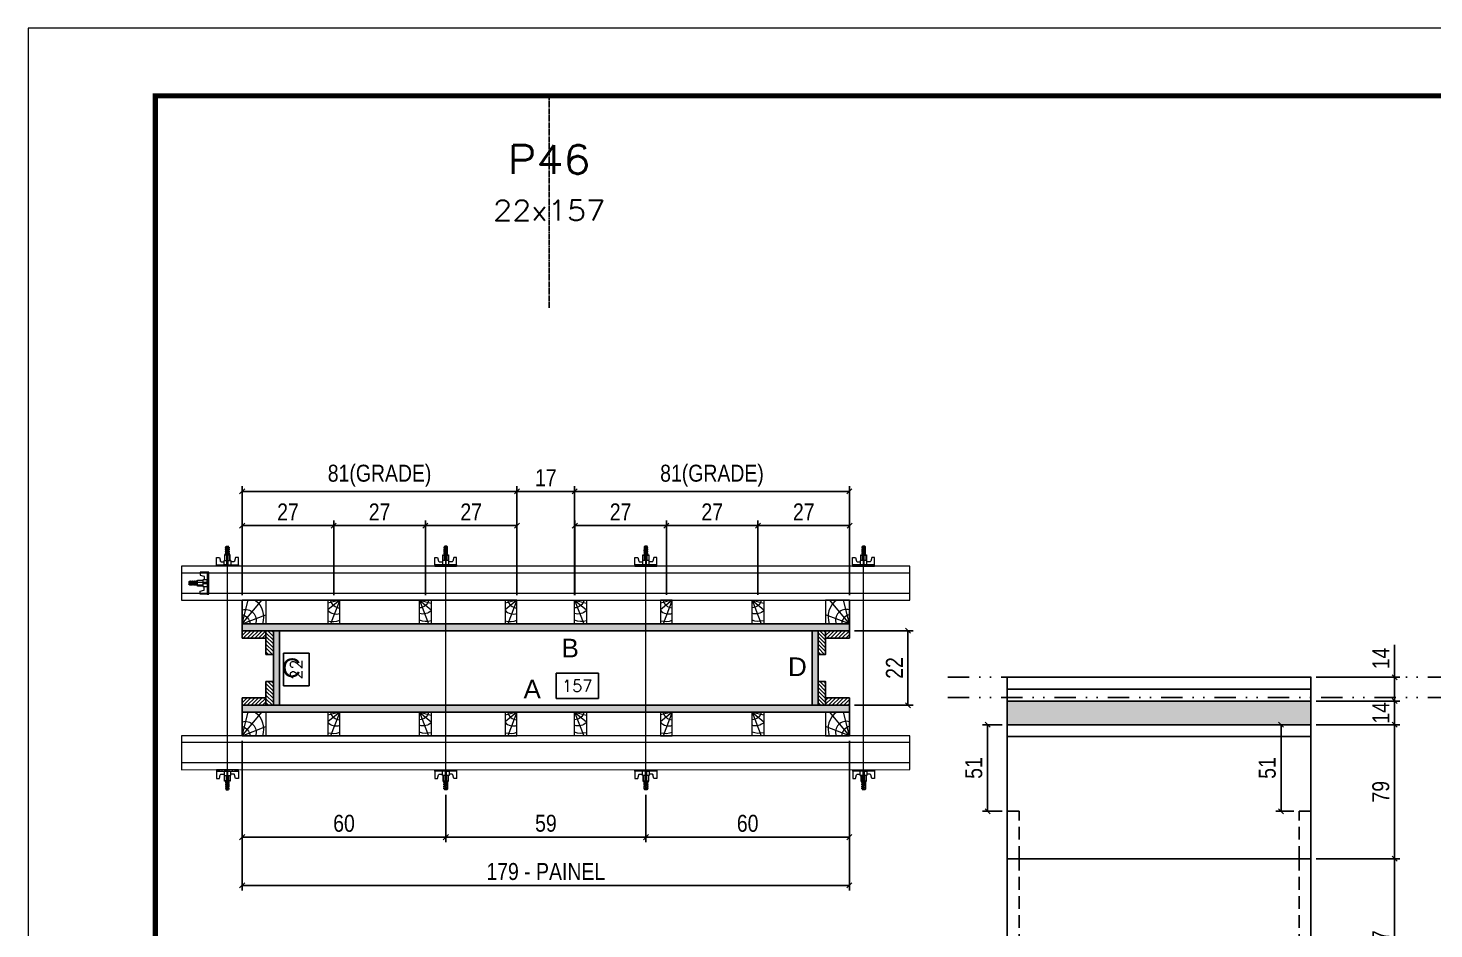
# Model space of a CAD drawing. Extents: x 14400 to 20667, y -21631 to 6985.
# Drawn here: x 17597 to 18426, y 711 to 1242 of the extents above; entities that cross this region are included whole.
import ezdxf
from ezdxf.enums import TextEntityAlignment as Align

# ---------------------------------------------------------------- set-up
doc = ezdxf.new("R2010")
doc.units = 0
for name, pattern in [('DASHED', [0.75, 0.5, -0.25]), ('DIVIDE2', [0.625, 0.25, -0.125, 0, -0.125, 0, -0.125]), ('HIDDEN', [0.375, 0.25, -0.125])]:
    doc.linetypes.add(name, pattern=pattern)
for name, color, linetype in [('CHAPA', 1, 'Continuous'), ('COTA', 241, 'Continuous'), ('MEIO_PONT', 93, 'Continuous'), ('Nível', 160, 'Continuous'), ('Painéis', 200, 'Continuous'), ('SARR_2.2x7', 40, 'Continuous'), ('SARRAFO', 251, 'Continuous'), ('Texto de Titulo', 7, 'Continuous'), ('Texto Qtd Sarr', 242, 'Continuous'), ('TEXTO_GERAL', 7, 'Continuous')]:
    doc.layers.add(name, color=color, linetype=linetype)
for name, color, linetype, lineweight in [('Folhas', 255, 'Continuous', 9), ('Hachura', 251, 'Continuous', 9), ('Madeira', 126, 'Continuous', 18), ('Perfil Metálico', 224, 'Continuous', 18), ('SARRAFO DE PRESSAO', 251, 'DASHED', 9), ('Texto Seção', 7, 'Continuous', 15)]:
    doc.layers.add(name, color=color, linetype=linetype, lineweight=lineweight)
doc.styles.add('ARIAL', font='arial.ttf')
doc.styles.add('COTA TECNICA', font='techl___.ttf', dxfattribs={"height": 10})
doc.styles.add('COTA TECNICA 2X', font='techl___.ttf', dxfattribs={"height": 10})
doc.styles.add('ROMANS', font='romans.shx')
doc.dimstyles.new('PAINEL', dxfattribs={"dimtxt": 10, "dimasz": 3, "dimexe": 3, "dimexo": 3, "dimgap": 3, "dimtad": 1, "dimdec": 1, "dimzin": 12, "dimdsep": 46, "dimtxsty": 'COTA TECNICA', "dimblk1": 'OBLIQUE', "dimblk2": 'OBLIQUE', "dimsah": 1, "dimcen": 0.9, "dimclrd": 4, "dimclre": 4, "dimclrt": 240, "dimadec": 1, "dimazin": 3, "dimtfac": 1, "dimtdec": 1, "dimtmove": 0, "dimatfit": 3, "dimfxl": 1, "dimtolj": 1, "dimtzin": 12, "dimarcsym": 0})
doc.dimstyles.new('SECAO PILAR', dxfattribs={"dimtxt": 10, "dimasz": 3, "dimexe": 3, "dimexo": 3, "dimgap": 3, "dimtad": 1, "dimdec": 1, "dimlfac": 0.5, "dimzin": 12, "dimdsep": 46, "dimtxsty": 'COTA TECNICA 2X', "dimblk1": 'OBLIQUE', "dimblk2": 'OBLIQUE', "dimsah": 1, "dimcen": 0.9, "dimclrd": 256, "dimclre": 256, "dimclrt": 256, "dimadec": 1, "dimazin": 3, "dimtfac": 1, "dimtdec": 1, "dimtmove": 0, "dimatfit": 3, "dimfxl": 1, "dimtolj": 1, "dimtzin": 12, "dimarcsym": 0})
doc.dimstyles.new('SECÇÃO 2', dxfattribs={"dimtxt": 7, "dimasz": 6, "dimexe": 0.18, "dimexo": 2, "dimgap": -4, "dimtad": 3, "dimdec": 1, "dimlfac": 0.5, "dimzin": 12, "dimdsep": 46, "dimtxsty": 'ROMANS', "dimblk": 'ARCHTICK', "dimcen": 0.09, "dimse1": 1, "dimse2": 1, "dimsd1": 1, "dimsd2": 1, "dimclrd": 180, "dimclre": 5, "dimclrt": 1, "dimadec": 0, "dimazin": 3, "dimtfac": 1, "dimtdec": 1, "dimtofl": 0, "dimtmove": 0, "dimatfit": 3, "dimldrblk": 'ARCHTICK', "dimfxl": 1, "dimtolj": 1, "dimtzin": 0, "dimarcsym": 0})

# ---------------------------------------------------------------- blocks, each defined once
blk = doc.blocks.new('9999999999')
at = {"layer": 'Folhas'}
blk.add_lwpolyline([(98138.98, 34190.21), (99623.98, 34190.21), (99623.98, 35240.21), (98138.98, 35240.21)], close=True, dxfattribs=at)
at = {"layer": 'Folhas', "color": 30, "const_width": 3}
blk.add_lwpolyline([(98213.98, 34230.21), (99583.98, 34230.21), (99583.98, 35200.21), (98213.98, 35200.21)], close=True, dxfattribs=at)
blk = doc.blocks.new('*D1235')
at = {"layer": 'COTA', "color": 180, "lineweight": -2, "transparency": 16777216}
for p, q in [((17762.6, 873.34), (17747.6, 873.34)), ((17747.6, 873.34), (17747.6, 854.01)), ((17762.6, 854.01), (17762.6, 873.34)), ((17747.6, 854.01), (17762.6, 854.01))]:
    blk.add_line(p, q, dxfattribs=at)
at = {"layer": 'Defpoints', "color": 0, "transparency": 16777216}
for p in [(17762.51, 886.6), (17762.51, 842.6), (17766.6, 842.6)]:
    blk.add_point(p, dxfattribs=at)
at = {"layer": 'COTA', "color": 1, "transparency": 16777216, "insert": (17755.1, 863.67), "char_height": 7, "attachment_point": 5, "rotation": 90, "style": 'ROMANS'}
blk.add_mtext('\\A1;22', dxfattribs=at)
blk = doc.blocks.new('_ArchTick')
at = {"color": 0, "linetype": 'ByBlock', "const_width": 0.15}
blk.add_lwpolyline([(-0.5, -0.5), (0.5, 0.5)], dxfattribs=at)
blk = doc.blocks.new('*D1236')
at = {"layer": 'COTA', "color": 180, "lineweight": -2, "transparency": 16777216}
for p, q in [((17933.24, 861.6), (17908.24, 861.6)), ((17908.24, 861.6), (17908.24, 846.6)), ((17933.24, 846.6), (17933.24, 861.6)), ((17908.24, 846.6), (17933.24, 846.6))]:
    blk.add_line(p, q, dxfattribs=at)
at = {"layer": 'Defpoints', "color": 0, "transparency": 16777216}
for p in [(17745.19, 842.6), (18059.19, 842.6), (18059.19, 842.6)]:
    blk.add_point(p, dxfattribs=at)
at = {"layer": 'COTA', "color": 1, "transparency": 16777216, "insert": (17920.74, 854.1), "char_height": 7, "attachment_point": 5, "style": 'ROMANS'}
blk.add_mtext('\\A1;157', dxfattribs=at)
blk = doc.blocks.new('_Oblique')
at = {"color": 0, "linetype": 'ByBlock', "lineweight": -2}
blk.add_line((-0.5, -0.5), (0.5, 0.5), dxfattribs=at)
blk = doc.blocks.new('*D1237')
at = {"layer": 'COTA', "lineweight": -2, "transparency": 16777216}
for p, q in [((17723.19, 821.61), (17723.19, 733.44)), ((18081.19, 821.65), (18081.19, 733.44)), ((17723.19, 736.44), (18081.19, 736.44))]:
    blk.add_line(p, q, dxfattribs=at)
at = {"layer": 'Defpoints', "color": 0, "transparency": 16777216}
for p in [(17723.19, 824.61), (18081.19, 824.65), (18081.19, 736.44)]:
    blk.add_point(p, dxfattribs=at)
at = {"layer": 'COTA', "lineweight": -2, "transparency": 16777216, "xscale": 3, "yscale": 3, "zscale": 3, "rotation": 180}
blk.add_blockref('_Oblique', (17723.19, 736.44), dxfattribs=at)
at = {"layer": 'COTA', "lineweight": -2, "transparency": 16777216, "xscale": 3, "yscale": 3, "zscale": 3}
blk.add_blockref('_Oblique', (18081.19, 736.44), dxfattribs=at)
at = {"layer": 'COTA', "transparency": 16777216, "insert": (17902.19, 744.54), "char_height": 10, "attachment_point": 5, "style": 'COTA TECNICA 2X'}
blk.add_mtext('\\A1;179 - PAINEL', dxfattribs=at)
blk = doc.blocks.new('*D1238')
at = {"layer": 'COTA', "lineweight": -2, "transparency": 16777216}
for p, q in [((17723.19, 821.6), (17723.19, 761.86)), ((17843.26, 789.83), (17843.26, 761.86)), ((17723.19, 764.86), (17843.26, 764.86))]:
    blk.add_line(p, q, dxfattribs=at)
at = {"layer": 'Defpoints', "color": 0, "transparency": 16777216}
for p in [(17723.19, 824.6), (17843.26, 792.83), (17843.26, 764.86)]:
    blk.add_point(p, dxfattribs=at)
at = {"layer": 'COTA', "lineweight": -2, "transparency": 16777216, "xscale": 3, "yscale": 3, "zscale": 3, "rotation": 180}
blk.add_blockref('_Oblique', (17723.19, 764.86), dxfattribs=at)
at = {"layer": 'COTA', "lineweight": -2, "transparency": 16777216, "xscale": 3, "yscale": 3, "zscale": 3}
blk.add_blockref('_Oblique', (17843.26, 764.86), dxfattribs=at)
at = {"layer": 'COTA', "transparency": 16777216, "insert": (17783.22, 772.96), "char_height": 10, "attachment_point": 5, "style": 'COTA TECNICA 2X'}
blk.add_mtext('\\A1;60', dxfattribs=at)
blk = doc.blocks.new('*D1239')
at = {"layer": 'COTA', "lineweight": -2, "transparency": 16777216}
for p, q in [((18081.19, 821.6), (18081.19, 761.86)), ((17961.26, 789.83), (17961.26, 761.86)), ((17961.26, 764.86), (18081.19, 764.86))]:
    blk.add_line(p, q, dxfattribs=at)
at = {"layer": 'Defpoints', "color": 0, "transparency": 16777216}
for p in [(18081.19, 824.6), (17961.26, 792.83), (18081.19, 764.86)]:
    blk.add_point(p, dxfattribs=at)
at = {"layer": 'COTA', "lineweight": -2, "transparency": 16777216, "xscale": 3, "yscale": 3, "zscale": 3, "rotation": 180}
blk.add_blockref('_Oblique', (17961.26, 764.86), dxfattribs=at)
at = {"layer": 'COTA', "lineweight": -2, "transparency": 16777216, "xscale": 3, "yscale": 3, "zscale": 3}
blk.add_blockref('_Oblique', (18081.19, 764.86), dxfattribs=at)
at = {"layer": 'COTA', "transparency": 16777216, "insert": (18021.22, 772.96), "char_height": 10, "attachment_point": 5, "style": 'COTA TECNICA 2X'}
blk.add_mtext('\\A1;60', dxfattribs=at)
blk = doc.blocks.new('C')
at = {"layer": 'Hachura', "color": 0}
for p, q in [((0, 3.22), (0, -3.22)), ((0.45, 3.22), (0, 3.22)), ((0.46, 3.16), (0, 3.16)), ((0.46, 3.05), (0, 3.05)), ((0.46, 2.88), (0, 2.88)), ((0, 2.75), (0, -1.16)), ((0.46, 2.65), (0, 2.65)), ((0.46, 2.23), (0, 2.23)), ((0.46, 1.51), (0, 1.51)), ((0.39, 0.49), (0.17, 0.49)), ((0.45, -3.23), (0.45, 3.22)), ((0.45, 3.22), (2.58, 3.22)), ((1.74, 0.97), (0.45, 0.97)), ((1.45, 0.1), (0.45, 0.1)), ((1.35, 1.94), (1.35, 0.96)), ((2.58, 2.39), (1.47, 2.09)), ((1.74, -0.97), (1.74, 0.97)), ((1.74, 0.97), (1.74, 0.84)), ((1.74, 0.97), (1.74, 0.84)), ((1.74, 0.84), (3.35, 0.84)), ((3.35, 0.45), (1.74, 0.45)), ((2.58, 3.22), (2.58, 2.39)), ((3.32, 0.84), (3.32, -0.84)), ((3.35, 0.84), (3.35, -0.84)), ((3.68, 0.45), (3.35, 0.45)), ((3.84, -0.52), (3.35, 0.45)), ((3.35, 0.06), (3.67, -0.57)), ((3.68, 0.45), (4.16, -0.52)), ((3.72, 0.5), (4.25, -0.57)), ((4.37, -0.55), (3.83, 0.53)), ((4.15, 0.45), (3.93, 0.45)), ((4.42, -0.52), (3.93, 0.45)), ((4.15, 0.45), (4.26, 0.45)), ((4.26, 0.45), (4.74, -0.52)), ((4.3, 0.5), (4.83, -0.57)), ((4.95, -0.55), (4.41, 0.53)), ((4.51, 0.45), (4.84, 0.45)), ((5, -0.52), (4.51, 0.45)), ((4.84, 0.45), (5.32, -0.52)), ((4.88, 0.5), (5.41, -0.57)), ((5.53, -0.55), (4.99, 0.53)), ((5.58, -0.52), (5.09, 0.45)), ((5.42, 0.45), (5.09, 0.45)), ((5.58, -0.52), (5.09, 0.45)), ((5.42, 0.45), (5.74, -0.19)), ((5.46, 0.5), (5.74, -0.07)), ((5.74, 0.19), (5.57, 0.53)), ((5.74, 0.32), (5.68, 0.45)), ((5.68, 0.45), (5.74, 0.45)), ((5.74, 0.45), (5.9, 0.29)), ((5.74, 0.45), (5.74, -0.52)), ((5.9, -0.36), (5.9, 0.29)), ((0.45, 0), (0, 0)), ((0.46, -1.52), (0, -1.52)), ((0.46, -2.23), (0, -2.23)), ((0.46, -2.65), (0, -2.65)), ((0.46, -2.88), (0, -2.88)), ((0.46, -3.05), (0, -3.05)), ((0.46, -3.16), (0, -3.16)), ((0, -3.22), (2.57, -3.22)), ((0.08, -0.48), (0.29, -0.48)), ((0.29, -0.48), (0.4, -0.48)), ((0.45, 0), (0.45, -0.97)), ((0.45, -0.16), (1.45, -0.16)), ((0.45, -0.65), (0.45, -0.32)), ((0.45, -3.23), (0.45, -0.65)), ((0.45, -0.97), (1.74, -0.97)), ((1.35, -1.94), (1.35, -0.97)), ((2.58, -2.39), (1.47, -2.1)), ((3.35, -0.32), (1.74, -0.32)), ((3.35, -0.84), (1.74, -0.84)), ((2.58, -3.23), (2.58, -2.39)), ((3.35, -0.07), (3.58, -0.52)), ((3.35, -0.52), (3.58, -0.52)), ((3.84, -0.52), (4.16, -0.52)), ((4.42, -0.52), (4.74, -0.52)), ((4.63, -0.52), (4.74, -0.52)), ((5, -0.52), (5.32, -0.52)), ((5.58, -0.52), (5.74, -0.52)), ((5.74, -0.52), (5.9, -0.36)), ((5.74, -0.52), (5.74, -0.52))]:
    blk.add_line(p, q, dxfattribs=at)
for centre, radius, start, end in [((1.52, 1.94), 0.161, 104.7436, 180), ((1.44, -0.03), 0.129, 272.695, 87.305), ((3.81, 0.39), 0.143, 25.5688, 154.4312), ((4.39, 0.39), 0.143, 25.5688, 154.4312), ((4.97, 0.39), 0.143, 25.5688, 154.4312), ((5.55, 0.39), 0.143, 25.5688, 154.4312), ((0.17, -0.37), 0.174, 221.744, 317.8592), ((1.52, -1.94), 0.161, 180, 255.2564), ((3.71, -0.4), 0.174, 222.1408, 318.256), ((4.29, -0.4), 0.174, 222.1408, 318.256), ((4.87, -0.4), 0.174, 222.1408, 318.256), ((5.45, -0.4), 0.174, 222.1408, 318.256), ((5.61, -0.4), 0.174, 317.8592, 318.256)]:
    blk.add_arc(centre, radius, start, end, dxfattribs=at)
blk = doc.blocks.new('*D1240')
at = {"layer": 'COTA', "lineweight": -2, "transparency": 16777216}
for p, q in [((17843.26, 789.83), (17843.26, 761.86)), ((17961.26, 789.83), (17961.26, 761.86)), ((17843.26, 764.86), (17961.26, 764.86))]:
    blk.add_line(p, q, dxfattribs=at)
at = {"layer": 'Defpoints', "color": 0, "transparency": 16777216}
for p in [(17843.26, 792.83), (17961.26, 792.83), (17961.26, 764.86)]:
    blk.add_point(p, dxfattribs=at)
at = {"layer": 'COTA', "lineweight": -2, "transparency": 16777216, "xscale": 3, "yscale": 3, "zscale": 3, "rotation": 180}
blk.add_blockref('_Oblique', (17843.26, 764.86), dxfattribs=at)
at = {"layer": 'COTA', "lineweight": -2, "transparency": 16777216, "xscale": 3, "yscale": 3, "zscale": 3}
blk.add_blockref('_Oblique', (17961.26, 764.86), dxfattribs=at)
at = {"layer": 'COTA', "transparency": 16777216, "insert": (17902.26, 773), "char_height": 10, "attachment_point": 5, "style": 'COTA TECNICA 2X'}
blk.add_mtext('\\A1;59', dxfattribs=at)
blk = doc.blocks.new('*D1241')
at = {"layer": 'COTA', "lineweight": -2, "transparency": 16777216}
for p, q in [((17919.19, 907.6), (17919.19, 971.72)), ((18081.18, 907.6), (18081.18, 971.72)), ((18081.18, 968.72), (17919.19, 968.72))]:
    blk.add_line(p, q, dxfattribs=at)
at = {"layer": 'Defpoints', "color": 0, "transparency": 16777216}
for p in [(17919.19, 968.72), (17919.19, 904.6), (18081.18, 904.6)]:
    blk.add_point(p, dxfattribs=at)
at = {"layer": 'COTA', "lineweight": -2, "transparency": 16777216, "xscale": 3, "yscale": 3, "zscale": 3, "rotation": 180}
blk.add_blockref('_Oblique', (17919.19, 968.72), dxfattribs=at)
at = {"layer": 'COTA', "lineweight": -2, "transparency": 16777216, "xscale": 3, "yscale": 3, "zscale": 3}
blk.add_blockref('_Oblique', (18081.18, 968.72), dxfattribs=at)
at = {"layer": 'COTA', "transparency": 16777216, "insert": (18000.19, 977.94), "char_height": 10, "attachment_point": 5, "style": 'COTA TECNICA 2X'}
blk.add_mtext('\\A1;81(GRADE)', dxfattribs=at)
blk = doc.blocks.new('*D1242')
at = {"layer": 'COTA', "lineweight": -2, "transparency": 16777216}
for p, q in [((18084.19, 886.6), (18118.74, 886.6)), ((18115.74, 842.6), (18115.74, 886.6)), ((18084.19, 842.6), (18118.74, 842.6))]:
    blk.add_line(p, q, dxfattribs=at)
at = {"layer": 'Defpoints', "color": 0, "transparency": 16777216}
for p in [(18081.19, 886.6), (18115.74, 886.6), (18081.19, 842.6)]:
    blk.add_point(p, dxfattribs=at)
at = {"layer": 'COTA', "lineweight": -2, "transparency": 16777216, "xscale": 3, "yscale": 3, "zscale": 3}
for p, rotation in [((18115.74, 886.6), 90), ((18115.74, 842.6), 270)]:
    blk.add_blockref('_Oblique', p, dxfattribs=dict(at, rotation=rotation))
at = {"layer": 'COTA', "transparency": 16777216, "insert": (18107.74, 864.6), "char_height": 10, "attachment_point": 5, "rotation": 90, "style": 'COTA TECNICA 2X'}
blk.add_mtext('\\A1;22', dxfattribs=at)
blk = doc.blocks.new('PONTALETE')
at = {"layer": 'Madeira'}
for q in [(2.71, 7), (7, 5.76), (7, 1.74)]:
    blk.add_line((0, 0), q, dxfattribs=at)
blk.add_lwpolyline([(0, 0), (7, 0), (7, 7), (0, 7)], close=True, dxfattribs=at)
for centre, radius, start, end in [((2.04, 0.06), 6.23, 37.2818, 109.0913), ((1.09, 0.9), 3.19, 343.603, 109.9847), ((-0.21, -0.78), 3.09, 14.6322, 86.0383)]:
    blk.add_arc(centre, radius, start, end, dxfattribs=at)
blk = doc.blocks.new('titulo1')
at = {"layer": 'Defpoints', "color": 252, "linetype": 'HIDDEN', "ltscale": 2}
blk.add_line((0, 0), (0, 125), dxfattribs=at)
at = {"layer": 'Defpoints', "style": 'ROMANS', "oblique": 15}
blk.add_attdef('FOLHA', text='', height=10, dxfattribs=at).set_placement((0, 15.58), align=Align.MIDDLE_CENTER)
at = {"layer": 'Texto Qtd Sarr', "color": 3, "style": 'ROMANS', "oblique": 15}
for tag, height, p in [('TITULO', 17, (0, 71.45)), ('SEÇÃO', 12, (0, 41.55))]:
    blk.add_attdef(tag, text='', height=height, dxfattribs=at).set_placement(p, align=Align.MIDDLE_CENTER)
blk = doc.blocks.new('MEIO PONTALETE')
at = {"layer": 'Madeira'}
for q in [(2.71, 7), (3.5, 2.88), (3.5, 0.87)]:
    blk.add_line((0, 0), q, dxfattribs=at)
blk.add_lwpolyline([(0, 0), (3.5, 0), (3.5, 7), (0, 7)], close=True, dxfattribs=at)
for centre, radius, start, end in [((2.04, 0.06), 6.23, 76.4499, 109.0913), ((1.09, 0.9), 3.19, 40.9063, 109.9847), ((-0.21, -0.78), 3.09, 14.6322, 86.0383)]:
    blk.add_arc(centre, radius, start, end, dxfattribs=at)
blk = doc.blocks.new('*D1243')
at = {"layer": 'COTA', "lineweight": -2, "transparency": 16777216}
for p, q in [((17777.19, 907.6), (17777.19, 951.53)), ((17831.19, 948.53), (17777.19, 948.53)), ((17831.19, 907.6), (17831.19, 951.53))]:
    blk.add_line(p, q, dxfattribs=at)
at = {"layer": 'Defpoints', "color": 0, "transparency": 16777216}
for p in [(17777.19, 948.53), (17777.19, 904.6), (17831.19, 904.6)]:
    blk.add_point(p, dxfattribs=at)
at = {"layer": 'COTA', "lineweight": -2, "transparency": 16777216, "xscale": 3, "yscale": 3, "zscale": 3, "rotation": 180}
blk.add_blockref('_Oblique', (17777.19, 948.53), dxfattribs=at)
at = {"layer": 'COTA', "lineweight": -2, "transparency": 16777216, "xscale": 3, "yscale": 3, "zscale": 3}
blk.add_blockref('_Oblique', (17831.19, 948.53), dxfattribs=at)
at = {"layer": 'COTA', "transparency": 16777216, "insert": (17804.19, 956.6), "char_height": 10, "attachment_point": 5, "style": 'COTA TECNICA 2X'}
blk.add_mtext('\\A1;27', dxfattribs=at)
blk = doc.blocks.new('*D1244')
at = {"layer": 'COTA', "lineweight": -2, "transparency": 16777216}
for p, q in [((17723.19, 907.6), (17723.19, 951.53)), ((17777.19, 948.53), (17723.19, 948.53)), ((17777.19, 907.6), (17777.19, 951.53))]:
    blk.add_line(p, q, dxfattribs=at)
at = {"layer": 'Defpoints', "color": 0, "transparency": 16777216}
for p in [(17723.19, 948.53), (17723.19, 904.6), (17777.19, 904.6)]:
    blk.add_point(p, dxfattribs=at)
at = {"layer": 'COTA', "lineweight": -2, "transparency": 16777216, "xscale": 3, "yscale": 3, "zscale": 3, "rotation": 180}
blk.add_blockref('_Oblique', (17723.19, 948.53), dxfattribs=at)
at = {"layer": 'COTA', "lineweight": -2, "transparency": 16777216, "xscale": 3, "yscale": 3, "zscale": 3}
blk.add_blockref('_Oblique', (17777.19, 948.53), dxfattribs=at)
at = {"layer": 'COTA', "transparency": 16777216, "insert": (17750.19, 956.6), "char_height": 10, "attachment_point": 5, "style": 'COTA TECNICA 2X'}
blk.add_mtext('\\A1;27', dxfattribs=at)
blk = doc.blocks.new('*D1245')
at = {"layer": 'COTA', "lineweight": -2, "transparency": 16777216}
for p, q in [((17723.19, 907.6), (17723.19, 971.72)), ((17885.19, 907.6), (17885.19, 971.72)), ((17723.19, 968.72), (17885.19, 968.72))]:
    blk.add_line(p, q, dxfattribs=at)
at = {"layer": 'Defpoints', "color": 0, "transparency": 16777216}
for p in [(17885.19, 968.72), (17723.19, 904.6), (17885.19, 904.6)]:
    blk.add_point(p, dxfattribs=at)
at = {"layer": 'COTA', "lineweight": -2, "transparency": 16777216, "xscale": 3, "yscale": 3, "zscale": 3, "rotation": 180}
blk.add_blockref('_Oblique', (17723.19, 968.72), dxfattribs=at)
at = {"layer": 'COTA', "lineweight": -2, "transparency": 16777216, "xscale": 3, "yscale": 3, "zscale": 3}
blk.add_blockref('_Oblique', (17885.19, 968.72), dxfattribs=at)
at = {"layer": 'COTA', "transparency": 16777216, "insert": (17804.19, 977.94), "char_height": 10, "attachment_point": 5, "style": 'COTA TECNICA 2X'}
blk.add_mtext('\\A1;81(GRADE)', dxfattribs=at)
blk = doc.blocks.new('*D1262')
at = {"layer": 'COTA', "lineweight": -2, "transparency": 16777216}
for p, q in [((17885.19, 907.6), (17885.19, 971.72)), ((17919.19, 907.57), (17919.19, 971.72)), ((17885.19, 968.72), (17919.19, 968.72))]:
    blk.add_line(p, q, dxfattribs=at)
at = {"layer": 'Defpoints', "color": 0, "transparency": 16777216}
for p in [(17919.19, 968.72), (17885.19, 904.6), (17919.19, 904.57)]:
    blk.add_point(p, dxfattribs=at)
at = {"layer": 'COTA', "lineweight": -2, "transparency": 16777216, "xscale": 3, "yscale": 3, "zscale": 3, "rotation": 180}
blk.add_blockref('_Oblique', (17885.19, 968.72), dxfattribs=at)
at = {"layer": 'COTA', "lineweight": -2, "transparency": 16777216, "xscale": 3, "yscale": 3, "zscale": 3}
blk.add_blockref('_Oblique', (17919.19, 968.72), dxfattribs=at)
at = {"layer": 'COTA', "transparency": 16777216, "insert": (17902.19, 976.79), "char_height": 10, "attachment_point": 5, "style": 'COTA TECNICA 2X'}
blk.add_mtext('\\A1;17', dxfattribs=at)
blk = doc.blocks.new('*D1263')
at = {"layer": 'COTA', "lineweight": -2, "transparency": 16777216}
for p, q in [((17831.19, 907.6), (17831.19, 951.53)), ((17831.19, 948.53), (17885.19, 948.53)), ((17885.19, 907.57), (17885.19, 951.53))]:
    blk.add_line(p, q, dxfattribs=at)
at = {"layer": 'Defpoints', "color": 0, "transparency": 16777216}
for p in [(17885.19, 948.53), (17831.19, 904.6), (17885.19, 904.57)]:
    blk.add_point(p, dxfattribs=at)
at = {"layer": 'COTA', "lineweight": -2, "transparency": 16777216, "xscale": 3, "yscale": 3, "zscale": 3, "rotation": 180}
blk.add_blockref('_Oblique', (17831.19, 948.53), dxfattribs=at)
at = {"layer": 'COTA', "lineweight": -2, "transparency": 16777216, "xscale": 3, "yscale": 3, "zscale": 3}
blk.add_blockref('_Oblique', (17885.19, 948.53), dxfattribs=at)
at = {"layer": 'COTA', "transparency": 16777216, "insert": (17858.19, 956.6), "char_height": 10, "attachment_point": 5, "style": 'COTA TECNICA 2X'}
blk.add_mtext('\\A1;27', dxfattribs=at)
blk = doc.blocks.new('*D1246')
at = {"layer": 'COTA', "lineweight": -2, "transparency": 16777216}
for p, q in [((17973.3, 907.63), (17973.3, 951.55)), ((18027.3, 948.55), (17973.3, 948.55)), ((18027.3, 907.63), (18027.3, 951.55))]:
    blk.add_line(p, q, dxfattribs=at)
at = {"layer": 'Defpoints', "color": 0, "transparency": 16777216}
for p in [(17973.3, 948.55), (17973.3, 904.63), (18027.3, 904.63)]:
    blk.add_point(p, dxfattribs=at)
at = {"layer": 'COTA', "lineweight": -2, "transparency": 16777216, "xscale": 3, "yscale": 3, "zscale": 3, "rotation": 180}
blk.add_blockref('_Oblique', (17973.3, 948.55), dxfattribs=at)
at = {"layer": 'COTA', "lineweight": -2, "transparency": 16777216, "xscale": 3, "yscale": 3, "zscale": 3}
blk.add_blockref('_Oblique', (18027.3, 948.55), dxfattribs=at)
at = {"layer": 'COTA', "transparency": 16777216, "insert": (18000.3, 956.63), "char_height": 10, "attachment_point": 5, "style": 'COTA TECNICA 2X'}
blk.add_mtext('\\A1;27', dxfattribs=at)
blk = doc.blocks.new('*D1247')
at = {"layer": 'COTA', "lineweight": -2, "transparency": 16777216}
for p, q in [((17919.3, 907.62), (17919.3, 951.55)), ((17973.3, 948.55), (17919.3, 948.55)), ((17973.3, 907.63), (17973.3, 951.55))]:
    blk.add_line(p, q, dxfattribs=at)
at = {"layer": 'Defpoints', "color": 0, "transparency": 16777216}
for p in [(17919.3, 948.55), (17919.3, 904.62), (17973.3, 904.63)]:
    blk.add_point(p, dxfattribs=at)
at = {"layer": 'COTA', "lineweight": -2, "transparency": 16777216, "xscale": 3, "yscale": 3, "zscale": 3, "rotation": 180}
blk.add_blockref('_Oblique', (17919.3, 948.55), dxfattribs=at)
at = {"layer": 'COTA', "lineweight": -2, "transparency": 16777216, "xscale": 3, "yscale": 3, "zscale": 3}
blk.add_blockref('_Oblique', (17973.3, 948.55), dxfattribs=at)
at = {"layer": 'COTA', "transparency": 16777216, "insert": (17946.3, 956.63), "char_height": 10, "attachment_point": 5, "style": 'COTA TECNICA 2X'}
blk.add_mtext('\\A1;27', dxfattribs=at)
blk = doc.blocks.new('*D1264')
at = {"layer": 'COTA', "lineweight": -2, "transparency": 16777216}
for p, q in [((18027.3, 907.63), (18027.3, 951.55)), ((18027.3, 948.55), (18081.3, 948.55)), ((18081.3, 907.6), (18081.3, 951.55))]:
    blk.add_line(p, q, dxfattribs=at)
at = {"layer": 'Defpoints', "color": 0, "transparency": 16777216}
for p in [(18081.3, 948.55), (18027.3, 904.63), (18081.3, 904.6)]:
    blk.add_point(p, dxfattribs=at)
at = {"layer": 'COTA', "lineweight": -2, "transparency": 16777216, "xscale": 3, "yscale": 3, "zscale": 3, "rotation": 180}
blk.add_blockref('_Oblique', (18027.3, 948.55), dxfattribs=at)
at = {"layer": 'COTA', "lineweight": -2, "transparency": 16777216, "xscale": 3, "yscale": 3, "zscale": 3}
blk.add_blockref('_Oblique', (18081.3, 948.55), dxfattribs=at)
at = {"layer": 'COTA', "transparency": 16777216, "insert": (18054.3, 956.63), "char_height": 10, "attachment_point": 5, "style": 'COTA TECNICA 2X'}
blk.add_mtext('\\A1;27', dxfattribs=at)
blk = doc.blocks.new('*D1274')
at = {"layer": 'COTA', "color": 4, "lineweight": -2, "transparency": 16777216}
for p, q in [((18356.32, 752.13), (18405.69, 752.13)), ((18402.69, 655.13), (18402.69, 752.13)), ((18356.32, 655.13), (18405.69, 655.13))]:
    blk.add_line(p, q, dxfattribs=at)
at = {"layer": 'Defpoints', "color": 0, "transparency": 16777216}
for p in [(18353.32, 752.13), (18402.69, 752.13), (18353.32, 655.13)]:
    blk.add_point(p, dxfattribs=at)
at = {"layer": 'COTA', "color": 4, "lineweight": -2, "transparency": 16777216, "xscale": 3, "yscale": 3, "zscale": 3}
for p, rotation in [((18402.69, 752.13), 90), ((18402.69, 655.13), 270)]:
    blk.add_blockref('_Oblique', p, dxfattribs=dict(at, rotation=rotation))
at = {"layer": 'COTA', "color": 240, "transparency": 16777216, "insert": (18394.58, 703.63), "char_height": 10, "attachment_point": 5, "rotation": 90, "style": 'COTA TECNICA'}
blk.add_mtext('\\A1;97', dxfattribs=at)
blk = doc.blocks.new('*D1275')
at = {"layer": 'COTA', "color": 4, "lineweight": -2, "transparency": 16777216}
for p, q in [((18356.32, 831.13), (18405.69, 831.13)), ((18402.69, 752.13), (18402.69, 831.13)), ((18356.32, 752.13), (18405.69, 752.13))]:
    blk.add_line(p, q, dxfattribs=at)
at = {"layer": 'Defpoints', "color": 0, "transparency": 16777216}
for p in [(18353.32, 831.13), (18402.69, 831.13), (18353.32, 752.13)]:
    blk.add_point(p, dxfattribs=at)
at = {"layer": 'COTA', "color": 4, "lineweight": -2, "transparency": 16777216, "xscale": 3, "yscale": 3, "zscale": 3}
for p, rotation in [((18402.69, 831.13), 90), ((18402.69, 752.13), 270)]:
    blk.add_blockref('_Oblique', p, dxfattribs=dict(at, rotation=rotation))
at = {"layer": 'COTA', "color": 240, "transparency": 16777216, "insert": (18394.58, 791.63), "char_height": 10, "attachment_point": 5, "rotation": 90, "style": 'COTA TECNICA'}
blk.add_mtext('\\A1;79', dxfattribs=at)
blk = doc.blocks.new('*D1276')
at = {"layer": 'COTA', "color": 4, "lineweight": -2, "transparency": 16777216}
for p, q in [((18356.32, 845.13), (18405.69, 845.13)), ((18402.69, 831.13), (18402.69, 845.13)), ((18356.32, 831.13), (18405.69, 831.13))]:
    blk.add_line(p, q, dxfattribs=at)
at = {"layer": 'Defpoints', "color": 0, "transparency": 16777216}
for p in [(18353.32, 845.13), (18402.69, 845.13), (18353.32, 831.13)]:
    blk.add_point(p, dxfattribs=at)
at = {"layer": 'COTA', "color": 4, "lineweight": -2, "transparency": 16777216, "xscale": 3, "yscale": 3, "zscale": 3}
for p, rotation in [((18402.69, 845.13), 90), ((18402.69, 831.13), 270)]:
    blk.add_blockref('_Oblique', p, dxfattribs=dict(at, rotation=rotation))
at = {"layer": 'COTA', "color": 240, "transparency": 16777216, "insert": (18394.61, 838.13), "char_height": 10, "attachment_point": 5, "rotation": 90, "style": 'COTA TECNICA'}
blk.add_mtext('\\A1;14', dxfattribs=at)
blk = doc.blocks.new('*D1277')
at = {"layer": 'COTA', "color": 4, "lineweight": -2, "transparency": 16777216}
for p, q in [((18402.69, 859.13), (18402.69, 878.25)), ((18356.32, 859.13), (18405.69, 859.13)), ((18402.69, 845.13), (18402.69, 859.13)), ((18356.32, 845.13), (18405.69, 845.13))]:
    blk.add_line(p, q, dxfattribs=at)
at = {"layer": 'Defpoints', "color": 0, "transparency": 16777216}
for p in [(18353.32, 859.13), (18402.69, 859.13), (18353.32, 845.13)]:
    blk.add_point(p, dxfattribs=at)
at = {"layer": 'COTA', "color": 4, "lineweight": -2, "transparency": 16777216, "xscale": 3, "yscale": 3, "zscale": 3}
for p, rotation in [((18402.69, 859.13), 90), ((18402.69, 845.13), 270)]:
    blk.add_blockref('_Oblique', p, dxfattribs=dict(at, rotation=rotation))
at = {"layer": 'COTA', "color": 240, "transparency": 16777216, "insert": (18394.61, 870.19), "char_height": 10, "attachment_point": 5, "rotation": 90, "style": 'COTA TECNICA'}
blk.add_mtext('\\A1;14', dxfattribs=at)
blk = doc.blocks.new('*D1278')
at = {"layer": 'COTA', "color": 4, "lineweight": -2, "transparency": 16777216}
for p, q in [((18171.32, 831.13), (18159.69, 831.13)), ((18162.69, 780.13), (18162.69, 831.13)), ((18171.32, 780.13), (18159.69, 780.13))]:
    blk.add_line(p, q, dxfattribs=at)
at = {"layer": 'Defpoints', "color": 0, "transparency": 16777216}
for p in [(18162.69, 831.13), (18174.32, 831.13), (18174.32, 780.13)]:
    blk.add_point(p, dxfattribs=at)
at = {"layer": 'COTA', "color": 4, "lineweight": -2, "transparency": 16777216, "xscale": 3, "yscale": 3, "zscale": 3}
for p, rotation in [((18162.69, 831.13), 90), ((18162.69, 780.13), 270)]:
    blk.add_blockref('_Oblique', p, dxfattribs=dict(at, rotation=rotation))
at = {"layer": 'COTA', "color": 240, "transparency": 16777216, "insert": (18154.58, 805.63), "char_height": 10, "attachment_point": 5, "rotation": 90, "style": 'COTA TECNICA'}
blk.add_mtext('\\A1;51', dxfattribs=at)
blk = doc.blocks.new('*D1279')
at = {"layer": 'COTA', "color": 4, "lineweight": -2, "transparency": 16777216}
for p, q in [((18343.32, 831.13), (18332.72, 831.13)), ((18335.72, 780.13), (18335.72, 831.13)), ((18343.32, 780.13), (18332.72, 780.13))]:
    blk.add_line(p, q, dxfattribs=at)
at = {"layer": 'Defpoints', "color": 0, "transparency": 16777216}
for p in [(18335.72, 831.13), (18346.32, 831.13), (18346.32, 780.13)]:
    blk.add_point(p, dxfattribs=at)
at = {"layer": 'COTA', "color": 4, "lineweight": -2, "transparency": 16777216, "xscale": 3, "yscale": 3, "zscale": 3}
for p, rotation in [((18335.72, 831.13), 90), ((18335.72, 780.13), 270)]:
    blk.add_blockref('_Oblique', p, dxfattribs=dict(at, rotation=rotation))
at = {"layer": 'COTA', "color": 240, "transparency": 16777216, "insert": (18327.61, 805.63), "char_height": 10, "attachment_point": 5, "rotation": 90, "style": 'COTA TECNICA'}
blk.add_mtext('\\A1;51', dxfattribs=at)

msp = doc.modelspace()

# ---------------------------------------------------------------- hatches: boundary and pattern name
at = {"layer": 'COTA'}
h = msp.add_hatch(dxfattribs=at)
h.set_pattern_fill('AR-CONC', color=256, scale=0.03)
h.set_pattern_definition([(50, (-334.4284, -4594.3004), (5.4655401, -0.4781726), [0.5715, -6.2865]), (355, (-334.4284, -4594.3004), (-1.0573026, 5.7317054), [0.4572, -5.0292175]), (100.451445, (-333.973, -4594.3403), (4.4082374, 5.2535326), [0.4857003, -5.3427073]), (46.1842, (-334.4284, -4592.7764), (8.1323712, -1.2612698), [0.85725, -9.42975]), (96.635558, (-333.751, -4592.8815), (7.122124, 7.4227837), [0.7285507, -8.0140682]), (351.18415, (-334.428, -4592.7764), (7.122124, 7.4227837), [0.685799, -7.543792]), (21, (-333.6664, -4593.1574), (4.5484317, -3.0679559), [0.5715, -6.2865]), (326, (-333.6664, -4593.1574), (1.8540609, 5.525639), [0.4572, -5.0292]), (71.451445, (-333.2873, -4593.413), (6.4024926, 2.457683), [0.4857003, -5.3426981]), (37.5, (-334.4284, -4594.3004), (0.0926581, 2.53665117), [0, -4.96824, 0, -5.1054, 0, -5.04825]), (7.5, (-334.4284, -4594.3004), (2.00458988, 3.00541724), [0, -2.91084, 0, -4.85394, 0, -1.92405]), (327.5, (-336.1276, -4594.3004), (4.06771786, -0.17186232), [0, -1.905, 0, -5.9436, 0, -7.8867]), (317.5, (-336.8896, -4594.3004), (4.44387544, 0.7627947), [0, -2.4765, 0, -3.94716, 0, -5.6007])])
h.paths.add_polyline_path([(18174.32, 845.13), (18174.32, 831.13), (18353.32, 831.13), (18353.32, 845.13)])
at = {"layer": 'Hachura'}
h = msp.add_hatch(color=256, dxfattribs=at)
h.dxf.hatch_style = 1
h.paths.add_polyline_path([(18081.19, 886.6), (18081.19, 890.6), (17723.19, 890.6), (17723.19, 886.6)])
h = msp.add_hatch(dxfattribs=at)
h.set_pattern_fill('ANSI31', color=256, scale=0.5, angle=180, style=0)
h.set_pattern_definition([(225, (8599.2353, -22042.8084), (1.12253202, -1.12253202), [])])
h.paths.add_polyline_path([(17737.19, 886.6), (17737.19, 882.2), (17723.19, 882.2), (17723.19, 886.6)])
h = msp.add_hatch(dxfattribs=at)
h.set_pattern_fill('ANSI31', color=256, scale=0.5, angle=270, style=0)
h.set_pattern_definition([(315, (40632.9953, -8616.3521), (1.12253202, 1.12253202), [])])
h.paths.add_polyline_path([(17741.59, 872.6), (17737.19, 872.6), (17737.19, 886.6), (17741.59, 886.6)])
h = msp.add_hatch(color=256, dxfattribs=at)
h.dxf.hatch_style = 1
h.paths.add_polyline_path([(17741.59, 842.6), (17745.19, 842.6), (17745.19, 886.6), (17741.59, 886.6)])
h = msp.add_hatch(color=256, dxfattribs=at)
h.dxf.hatch_style = 1
h.paths.add_polyline_path([(18059.19, 842.6), (18062.79, 842.6), (18062.79, 886.6), (18059.19, 886.6)])
h = msp.add_hatch(dxfattribs=at)
h.set_pattern_fill('ANSI31', color=256, scale=0.5, angle=270, style=0)
h.set_pattern_definition([(315, (40958.5953, -8616.3521), (1.12253202, 1.12253202), [])])
h.paths.add_polyline_path([(18067.19, 872.6), (18062.79, 872.6), (18062.79, 886.6), (18067.19, 886.6)])
h = msp.add_hatch(dxfattribs=at)
h.set_pattern_fill('ANSI31', color=256, scale=0.5, angle=180, style=0)
h.set_pattern_definition([(225, (8943.2353, -22042.8084), (1.12253202, -1.12253202), [])])
h.paths.add_polyline_path([(18081.19, 886.6), (18081.19, 882.2), (18067.19, 882.2), (18067.19, 886.6)])
h = msp.add_hatch(dxfattribs=at)
h.set_pattern_fill('ANSI31', color=256, scale=0.5, angle=270, style=0)
h.set_pattern_definition([(315, (40632.9953, -8646.3521), (1.12253202, 1.12253202), [])])
h.paths.add_polyline_path([(17741.59, 842.6), (17737.19, 842.6), (17737.19, 856.6), (17741.59, 856.6)])
h = msp.add_hatch(dxfattribs=at)
h.set_pattern_fill('ANSI31', color=256, scale=0.5, angle=270, style=0)
h.set_pattern_definition([(315, (40958.5953, -8646.3521), (1.12253202, 1.12253202), [])])
h.paths.add_polyline_path([(18067.19, 842.6), (18062.79, 842.6), (18062.79, 856.6), (18067.19, 856.6)])
h = msp.add_hatch(dxfattribs=at)
h.set_pattern_fill('ANSI31', color=256, scale=0.5, angle=180, style=0)
h.set_pattern_definition([(225, (8599.2353, -22048.8084), (1.12253202, -1.12253202), [])])
h.paths.add_polyline_path([(17737.19, 842.6), (17737.19, 847), (17723.19, 847), (17723.19, 842.6)])
h = msp.add_hatch(dxfattribs=at)
h.set_pattern_fill('ANSI31', color=256, scale=0.5, angle=180, style=0)
h.set_pattern_definition([(225, (8578.2353, -22048.8084), (1.12253202, -1.12253202), [])])
h.paths.add_polyline_path([(18067.19, 842.6), (18067.19, 847), (18081.19, 847), (18081.19, 842.6)])
h = msp.add_hatch(color=256, dxfattribs=at)
h.dxf.hatch_style = 1
h.paths.add_polyline_path([(18081.19, 842.6), (18081.19, 838.6), (17723.19, 838.6), (17723.19, 842.6)])

# ---------------------------------------------------------------- linework, layer by layer
at = {"layer": 'CHAPA'}
for points in [[(18081.19, 886.6), (18081.19, 890.6), (17723.19, 890.6), (17723.19, 886.6)], [(17741.59, 842.6), (17745.19, 842.6), (17745.19, 886.6), (17741.59, 886.6)], [(18059.19, 842.6), (18062.79, 842.6), (18062.79, 886.6), (18059.19, 886.6)], [(18081.19, 842.6), (18081.19, 838.6), (17723.19, 838.6), (17723.19, 842.6)]]:
    msp.add_lwpolyline(points, close=True, dxfattribs=at)
at = {"layer": 'COTA'}
for p, q in [((18174.32, 831.13), (18174.32, 845.13)), ((18353.32, 831.13), (18353.32, 845.13))]:
    msp.add_line(p, q, dxfattribs=at)
at = {"layer": 'Hachura'}
for p, q in [((17714.5, 793.83), (17714.5, 931.57)), ((17843.19, 793.83), (17843.19, 931.57)), ((17961.19, 793.83), (17961.19, 931.57)), ((18089.58, 793.83), (18089.58, 931.57))]:
    msp.add_line(p, q, dxfattribs=at)
at = {"layer": 'Madeira'}
for points in [[(17885.19, 890.6), (17885.19, 904.6), (17723.19, 904.6), (17723.19, 890.6)], [(17919.19, 890.6), (17919.19, 904.6), (18081.19, 904.6), (18081.19, 890.6)], [(17885.19, 824.6), (17885.19, 838.6), (17723.19, 838.6), (17723.19, 824.6)], [(17919.19, 824.6), (17919.19, 838.6), (18081.19, 838.6), (18081.19, 824.6)]]:
    msp.add_lwpolyline(points, close=True, dxfattribs=at)
at = {"layer": 'Nível', "color": 4, "linetype": 'DIVIDE2', "ltscale": 50}
for p, q in [((18139.28, 859.13), (19041.97, 859.13)), ((18139.28, 847.13), (19041.97, 847.13))]:
    msp.add_line(p, q, dxfattribs=at)
at = {"layer": 'Painéis'}
for p, q in [((18174.32, 859.13), (18353.32, 859.13)), ((18174.32, 845.13), (18174.32, 859.13)), ((18353.32, 845.13), (18353.32, 859.13)), ((18174.32, 845.13), (18353.32, 845.13)), ((18174.32, 831.13), (18174.32, 533.13)), ((18174.32, 831.13), (18353.32, 831.13)), ((18353.32, 533.13), (18353.32, 831.13)), ((18353.32, 752.13), (18174.32, 752.13))]:
    msp.add_line(p, q, dxfattribs=at)
at = {"layer": 'Perfil Metálico'}
for p, q in [((18116.91, 920.54), (17687.47, 920.54)), ((18116.91, 908.54), (17687.47, 908.54)), ((18116.91, 820.6), (17687.47, 820.6)), ((18116.91, 808.6), (17687.47, 808.6))]:
    msp.add_line(p, q, dxfattribs=at)
for points in [[(18116.91, 904.6), (18116.91, 924.6), (17687.47, 924.54), (17687.47, 904.54)], [(17687.47, 824.6), (17687.47, 804.6), (18116.91, 804.66), (18116.91, 824.66)]]:
    msp.add_lwpolyline(points, close=True, dxfattribs=at)
at = {"layer": 'SARR_2.2x7'}
for p, q in [((18174.32, 852.13), (18353.32, 852.13)), ((18174.32, 824.13), (18353.32, 824.13))]:
    msp.add_line(p, q, dxfattribs=at)
at = {"layer": 'SARR_2.2x7', "linetype": 'HIDDEN', "ltscale": 30}
for p, q in [((18174.32, 780.13), (18181.32, 780.13)), ((18181.32, 752.13), (18181.32, 780.13)), ((18346.32, 752.13), (18346.32, 780.13)), ((18346.32, 780.13), (18353.32, 780.13)), ((18181.32, 655.13), (18181.32, 752.13)), ((18346.32, 655.13), (18346.32, 752.13))]:
    msp.add_line(p, q, dxfattribs=at)
at = {"layer": 'SARRAFO'}
for points in [[(17737.19, 886.6), (17723.19, 886.6), (17723.19, 882.2), (17737.19, 882.2)], [(18067.19, 882.2), (18081.19, 882.2), (18081.19, 886.6), (18067.19, 886.6)], [(17737.19, 842.6), (17723.19, 842.6), (17723.19, 847), (17737.19, 847)], [(18067.19, 842.6), (18081.19, 842.6), (18081.19, 847), (18067.19, 847)]]:
    msp.add_lwpolyline(points, dxfattribs=at)
for points in [[(17737.19, 886.6), (17737.19, 872.6), (17741.59, 872.6), (17741.59, 886.6)], [(18062.79, 886.6), (18062.79, 872.6), (18067.19, 872.6), (18067.19, 886.6)], [(17737.19, 856.6), (17737.19, 842.6), (17741.59, 842.6), (17741.59, 856.6)], [(18062.79, 856.6), (18062.79, 842.6), (18067.19, 842.6), (18067.19, 856.6)]]:
    msp.add_lwpolyline(points, close=True, dxfattribs=at)

# ---------------------------------------------------------------- block references
at = {"layer": 'Hachura', "linetype": 'Continuous', "yscale": 2, "zscale": 2}
for p, xscale, rotation in [((17714.51, 924.57), -2, 270), ((17843.18, 924.57), 2, 90.00000000000001), ((17961.18, 924.57), 2, 90.00000000000001), ((18089.57, 924.57), 2, 90.00000000000001), ((17703.5, 914.6), 2, 180), ((17714.5, 804.63), 2, 270), ((17843.19, 804.63), -2, 90), ((17961.19, 804.63), -2, 90), ((18089.58, 804.63), -2, 90)]:
    msp.add_blockref('C', p, dxfattribs=dict(at, xscale=xscale, rotation=rotation))
at = {"layer": 'MEIO_PONT'}
for name, p, xscale, yscale, zscale, rotation in [('PONTALETE', (17723.19, 890.6), -2, 2, 2, 270), ('MEIO PONTALETE', (17780.69, 904.6), 1.999999997962732, 1.999999997962732, 1.999999997962732, 180), ('MEIO PONTALETE', (17827.69, 904.6), -1.999999997962732, 1.999999997962732, 1.999999997962732, 180), ('MEIO PONTALETE', (17885.19, 904.6), 1.999999997962732, 1.999999997962732, 1.999999997962732, 180), ('MEIO PONTALETE', (17919.19, 904.6), -1.999999997962732, 1.999999997962732, 1.999999997962732, 180), ('MEIO PONTALETE', (17976.8, 904.63), 1.999999997962732, 1.999999997962732, 1.999999997962732, 180), ('MEIO PONTALETE', (18023.8, 904.63), -1.999999997962732, 1.999999997962732, 1.999999997962732, 180), ('PONTALETE', (18081.19, 890.6), 2, 2, 2, 89.99999999999997), ('PONTALETE', (17723.19, 824.6), -2, 2, 2, 270), ('MEIO PONTALETE', (17780.69, 838.6), 1.999999997962732, 1.999999997962732, 1.999999997962732, 180), ('MEIO PONTALETE', (17827.69, 838.6), -1.999999997962732, 1.999999997962732, 1.999999997962732, 180), ('MEIO PONTALETE', (17885.19, 838.6), 1.999999997962732, 1.999999997962732, 1.999999997962732, 180), ('MEIO PONTALETE', (17919.19, 838.6), -1.999999997962732, 1.999999997962732, 1.999999997962732, 180), ('MEIO PONTALETE', (17976.8, 838.63), 1.999999997962732, 1.999999997962732, 1.999999997962732, 180), ('MEIO PONTALETE', (18023.8, 838.63), -1.999999997962732, 1.999999997962732, 1.999999997962732, 180), ('PONTALETE', (18081.19, 824.6), 2, 2, 2, 89.99999999999997)]:
    msp.add_blockref(name, p, dxfattribs=dict(at, xscale=xscale, yscale=yscale, zscale=zscale, rotation=rotation))
at = {"layer": 'SARRAFO DE PRESSAO', "color": 6, "linetype": 'ByBlock'}
msp.add_blockref('9999999999', (-80542.01, -33998.35), dxfattribs=at)
at = {"layer": 'Texto Seção'}
ref = msp.add_blockref('titulo1', (17904.19, 1076.85), dxfattribs=at)
ref.add_attrib('TITULO', 'P46', dxfattribs={"layer": 'Texto de Titulo', "color": 7, "height": 17, "style": 'ROMANS', "width": 1.1}).set_placement((17904.19, 1164.35), align=Align.MIDDLE_CENTER)
ref.add_attrib('SEÇÃO', '22x157', dxfattribs={"layer": 'Texto de Titulo', "color": 7, "height": 12, "style": 'ROMANS', "width": 1.1}).set_placement((17904.19, 1134.35), align=Align.MIDDLE_CENTER)

# ---------------------------------------------------------------- texts
at = {"layer": 'TEXTO_GERAL', "style": 'ARIAL'}
for s, p in [('B', (17916.59, 876.35)), ('C', (17752.2, 864.74)), ('D', (18050.55, 865.32)), ('A', (17894.18, 852.12))]:
    msp.add_text(s, height=11, dxfattribs=at).set_placement(p, align=Align.MIDDLE_CENTER)

# ---------------------------------------------------------------- dimensions: what is measured, and where the dimension line sits
at = {"layer": 'COTA'}
dim = msp.add_linear_dim(base=(17885.19, 968.72), p1=(17723.19, 904.6), p2=(17885.19, 904.6), angle=180, text='<>(GRADE)', dimstyle='SECAO PILAR', dxfattribs=at)
dim.commit()
dim.dimension.update_dxf_attribs({"geometry": '*D1245', "text_midpoint": (17804.19, 977.94)})
for base, p1, p2, picture, middle in [((17919.19, 968.72), (17885.19, 904.6), (17919.19, 904.57), '*D1262', (17902.19, 976.79)), ((17885.19, 948.53), (17831.19, 904.6), (17885.19, 904.57), '*D1263', (17858.19, 956.6)), ((18081.3, 948.55), (18027.3, 904.63), (18081.3, 904.6), '*D1264', (18054.3, 956.63)), ((17843.26, 764.86), (17723.19, 824.6), (17843.26, 792.83), '*D1238', (17783.22, 772.96)), ((18081.19, 764.86), (17961.26, 792.83), (18081.19, 824.6), '*D1239', (18021.22, 772.96)), ((17961.26, 764.86), (17843.26, 792.83), (17961.26, 792.83), '*D1240', (17902.26, 773))]:
    dim = msp.add_linear_dim(base=base, p1=p1, p2=p2, dimstyle='SECAO PILAR', dxfattribs=at)
    dim.commit()
    dim.dimension.update_dxf_attribs({"geometry": picture, "text_midpoint": middle})
for base, p1, p2, text, picture, middle in [((17919.19, 968.72), (18081.18, 904.6), (17919.19, 904.6), '<>(GRADE)', '*D1241', (18000.19, 977.94)), ((18081.19, 736.44), (17723.19, 824.61), (18081.19, 824.65), '<> - PAINEL', '*D1237', (17902.19, 744.54))]:
    dim = msp.add_linear_dim(base=base, p1=p1, p2=p2, text=text, dimstyle='SECAO PILAR', dxfattribs=at)
    dim.commit()
    dim.dimension.update_dxf_attribs({"geometry": picture, "text_midpoint": middle})
for base, p1, p2, angle, dimstyle, picture, middle in [((17723.19, 948.53), (17777.19, 904.6), (17723.19, 904.6), 180, 'SECAO PILAR', '*D1244', (17750.19, 956.6)), ((17777.19, 948.53), (17831.19, 904.6), (17777.19, 904.6), 180, 'SECAO PILAR', '*D1243', (17804.19, 956.6)), ((17919.3, 948.55), (17973.3, 904.63), (17919.3, 904.62), 180, 'SECAO PILAR', '*D1247', (17946.3, 956.63)), ((17973.3, 948.55), (18027.3, 904.63), (17973.3, 904.63), 180, 'SECAO PILAR', '*D1246', (18000.3, 956.63)), ((18115.74, 886.6), (18081.19, 842.6), (18081.19, 886.6), 90, 'SECAO PILAR', '*D1242', (18107.74, 864.6)), ((18402.69, 859.13), (18353.32, 845.13), (18353.32, 859.13), 90, 'PAINEL', '*D1277', (18394.61, 870.19)), ((18162.69, 831.13), (18174.32, 780.13), (18174.32, 831.13), 90, 'PAINEL', '*D1278', (18154.58, 805.63)), ((18335.72, 831.13), (18346.32, 780.13), (18346.32, 831.13), 90, 'PAINEL', '*D1279', (18327.61, 805.63)), ((18402.69, 752.13), (18353.32, 655.13), (18353.32, 752.13), 90, 'PAINEL', '*D1274', (18394.58, 703.63))]:
    dim = msp.add_linear_dim(base=base, p1=p1, p2=p2, angle=angle, dimstyle=dimstyle, dxfattribs=at)
    dim.commit()
    dim.dimension.update_dxf_attribs({"geometry": picture, "text_midpoint": middle})
for base, p1, p2, angle, dimstyle, picture, middle in [((17766.6, 842.6), (17762.51, 886.6), (17762.51, 842.6), 270, 'SECÇÃO 2', '*D1235', (17766.6, 863.67)), ((18402.69, 845.13), (18353.32, 831.13), (18353.32, 845.13), 90, 'PAINEL', '*D1276', (18402.69, 838.13))]:
    dim = msp.add_linear_dim(base=base, p1=p1, p2=p2, angle=angle, dimstyle=dimstyle, dxfattribs=at)
    dim.commit()
    dim.dimension.update_dxf_attribs({"geometry": picture, "text_midpoint": middle, "dimtype": 160})
dim = msp.add_linear_dim(base=(18059.19, 842.6), p1=(17745.19, 842.6), p2=(18059.19, 842.6), dimstyle='SECÇÃO 2', dxfattribs=at)
dim.commit()
dim.dimension.update_dxf_attribs({"geometry": '*D1236', "text_midpoint": (17920.74, 842.6), "dimtype": 160})
dim = msp.add_linear_dim(base=(18402.69, 831.13), p1=(18353.32, 752.13), p2=(18353.32, 831.13), angle=90, dimstyle='PAINEL', override={"dimtmove": 1}, dxfattribs=at)
dim.commit()
dim.dimension.update_dxf_attribs({"geometry": '*D1275', "text_midpoint": (18394.58, 791.63)})

doc.saveas('drawing.dxf')
